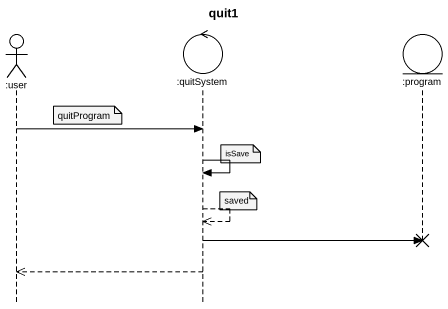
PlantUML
@startuml
title quit1
hide footbox
actor ":user" as user
control ":quitSystem" as quitSystem
entity ":program" as program

note right of user : quitProgram
user -> quitSystem
note right of quitSystem : isSave
quitSystem -> quitSystem
note right of quitSystem : saved
quitSystem -->> quitSystem
quitSystem -> program !!
quitSystem -->> user
@enduml
